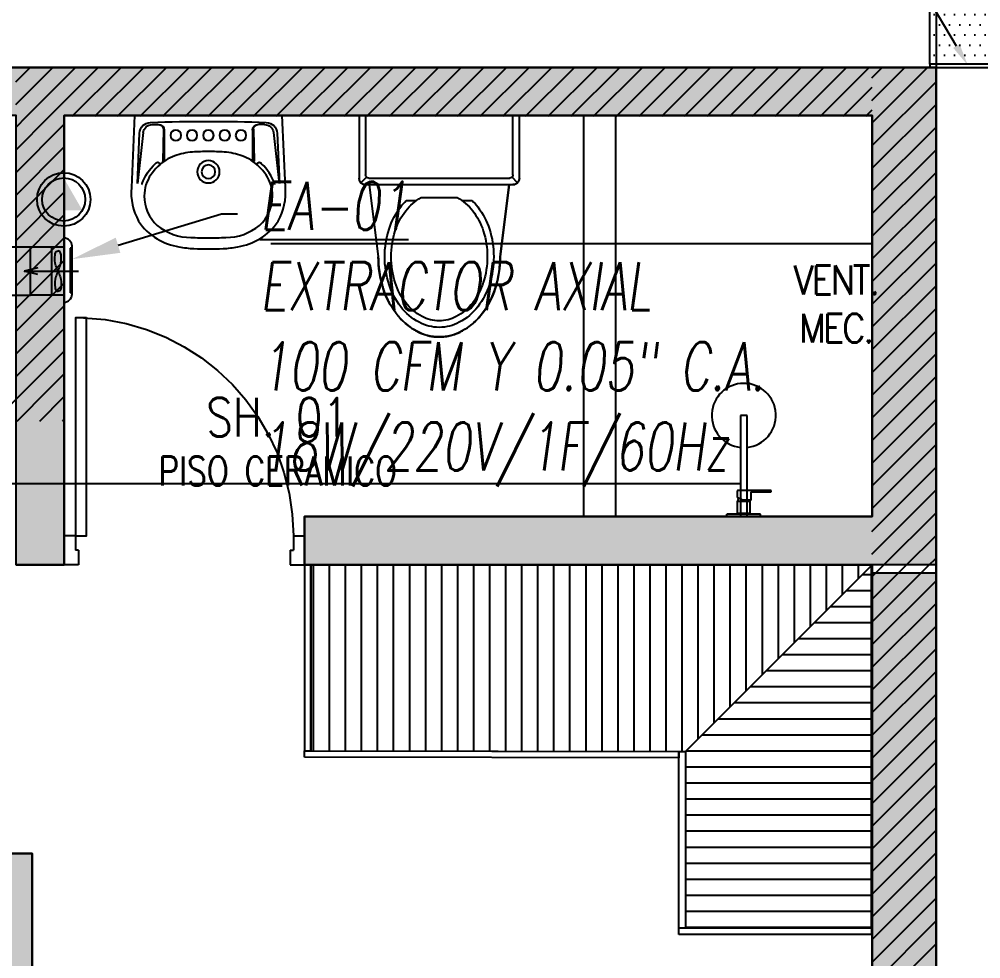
# Model space of a CAD drawing. Header units: millimetres. Extents: x -3 to 53, y -269 to 39.
# Drawn here: x 20.16 to 23.159, y -13.095 to -10.167 of the extents above; entities that cross this region are included whole.
import ezdxf
from ezdxf import colors
from ezdxf.entities.mleader import LeaderData, LeaderLine
from ezdxf.enums import TextEntityAlignment as Align
from ezdxf.math import Vec2, Vec3

# ---------------------------------------------------------------- set-up
doc = ezdxf.new("R2010")
doc.units = ezdxf.units.MM
doc.header["$LTSCALE"] = 15
doc.linetypes.add('CENTER', pattern=[2, 1.25, -0.25, 0.25, -0.25])
doc.linetypes.add('HIDDEN2', pattern=[0.1875, 0.125, -0.0625])
doc.layers.get('0').update_dxf_attribs({"color": 250})
for name, color, linetype in [('A-CORTE', 250, 'CENTER'), ('A-EST HATCH', 250, 'Continuous'), ('A-EST PLACAS', 250, 'Continuous'), ('A-EST VIGAS', 250, 'HIDDEN2'), ('A-HATCH', 250, 'Continuous'), ('A-MOBILIARIO', 250, 'Continuous'), ('A-MURO BAJO', 251, 'Continuous'), ('A-PROYECCIONES', 250, 'HIDDEN2'), ('A-SANITARIOS', 250, 'Continuous'), ('A-TEXTO-ACABADO PISO', 250, 'Continuous'), ('A-TEXTO-AMBIENTE', 252, 'Continuous'), ('A-TEXTO-INDICACIONES', 250, 'Continuous'), ('DLP_MOBILIARIO FIJO', 250, 'Continuous'), ('L-06_EQ-FIN-CONT', 141, 'Continuous'), ('L3 Equipos y Ductos', 160, 'Continuous'), ('L4 Linea mediana', 191, 'Continuous'), ('L6 Linea fina', 141, 'Continuous'), ('MURO CF 60', 250, 'Continuous')]:
    doc.layers.add(name, color=color, linetype=linetype)
doc.layers.add('A-MUROS', color=252, linetype='Continuous', lineweight=30)
doc.styles.add('JNV ING', font='romans.shx', dxfattribs={"width": 0.7, "oblique": 8, "height": 0.15})
doc.styles.add('ROMANS', font='romans.shx', dxfattribs={"width": 0.8})
doc.styles.add('TXT_COTAS', font='romans.shx', dxfattribs={"width": 0.8})
pattern_1 = [(45, (359.99941, -38.84403), (-0.035355339, 0.035355339), [])]
pattern_2 = [(45, (359.96941, -38.84403), (-0.035355339, 0.035355339), [])]

# ---------------------------------------------------------------- blocks, each defined once
blk = doc.blocks.new('FUTURE 150')
at = {"layer": 'L3 Equipos y Ductos'}
for p, q in [((-0.104, -0.026), (-0.104, 0.174)), ((-0.104, 0.152), (0, 0.152)), ((0, 0.152), (0, 0.002)), ((-0.1294, 0.1486), (-0.1294, -0.0006)), ((-0.104, 0.002), (0, 0.002))]:
    blk.add_line(p, q, dxfattribs=at)
for centre, start, end in [((-0.104, 0.1486), 90, 180), ((-0.104, -0.0006), 180, 270)]:
    blk.add_arc(centre, 0.0254, start, end, dxfattribs=at)
at = {"layer": 'L4 Linea mediana'}
for p, q in [((-0.066, 0.152), (-0.066, 0.002)), ((-0.1294, 0.1448), (-0.1239, 0.1448)), ((-0.1239, 0.0052), (-0.1239, 0.1448)), ((-0.1294, 0.0052), (-0.1239, 0.0052))]:
    blk.add_line(p, q, dxfattribs=at)
at = {"layer": 'L6 Linea fina'}
for p, q in [((0.0199, 0.077), (-0.1499, 0.077)), ((-0.0231, 0.0872), (0.0199, 0.077)), ((-0.0231, 0.0668), (0.0199, 0.077))]:
    blk.add_line(p, q, dxfattribs=at)
for points in [[(-0.0857, 0.077), (-0.0921, 0.0934), (-0.0951, 0.1284), (-0.0911, 0.1379), (-0.0857, 0.1402)], [(-0.0857, 0.077), (-0.0794, 0.0934), (-0.0764, 0.1284), (-0.0804, 0.1379), (-0.0857, 0.1402)], [(-0.0857, 0.077), (-0.0921, 0.0606), (-0.0951, 0.0256), (-0.0911, 0.0161), (-0.0857, 0.0138)], [(-0.0857, 0.077), (-0.0794, 0.0606), (-0.0764, 0.0256), (-0.0804, 0.0161), (-0.0857, 0.0138)]]:
    blk.add_spline(points, degree=3, dxfattribs=at)
blk = doc.blocks.new('Trampa de humo')
at = {"layer": 'L3 Equipos y Ductos'}
blk.add_lwpolyline([(0.155, 0.15), (0.013, 0.15), (0.013, 0), (0.155, 0)], dxfattribs=at)
for radius in [0.075, 0.06]:
    blk.add_circle((0.155, 0.075), radius, dxfattribs=at)
blk = doc.blocks.new('FUTURE150 con trampa')
blk.add_blockref('Trampa de humo', (0.0927, 0.0279))
at = {"layer": 'L-06_EQ-FIN-CONT'}
blk.add_blockref('FUTURE 150', (0.1057, 0.0259), dxfattribs=at)
blk = doc.blocks.new('PTO ELECT')
at = {"layer": 'L4 Linea mediana', "ltscale": 1.5}
blk.add_circle((-0.6859, 0.0891), 0.0833, dxfattribs=at)
at = {"layer": 'L6 Linea fina', "ltscale": 1.5}
blk.add_circle((-0.6859, 0.0891), 0.0671, dxfattribs=at)
blk.add_solid([(-0.6278, 0.0555), (-0.744, 0.0555), (-0.6278, 0.0555), (-0.6859, 0.1562)], dxfattribs=at)
blk = doc.blocks.new('EST-P2')
at = {"layer": 'A-EST HATCH'}
h = blk.add_hatch(color=256, dxfattribs=at)
h.dxf.hatch_style = 1
h.paths.add_polyline_path([(-10.5, -10.99), (-10.5, -4.925), (-12, -4.925), (-12, -5.675), (-12.15, -5.675), (-12.15, -4.725), (-10.35, -4.725), (-10.35, -5.6), (-8.85, -5.6), (-8.85, -5.1), (-8.7, -5.1), (-8.7, -5.8), (-10.35, -5.8), (-10.35, -10.99)])
h.paths.add_polyline_path([(-31.6, -0.925), (-30, -0.925), (-30, 2.175), (-31.2, 2.175), (-31.2, 2.325), (-29.85, 2.325), (-29.85, -1.075), (-31.6, -1.075)])
h.paths.add_polyline_path([(-32.4, 2.325), (-32.55, 2.325), (-32.55, -1.075), (-32.4, -1.075)])
h.paths.add_polyline_path([(-37.9, 2.8), (-38.2, 2.8), (-38.2, 2.65), (-38.05, 2.65), (-38.05, -0.425), (-37.9, -0.425)])
h.paths.add_polyline_path([(-34.95, 2.175), (-34.95, -0.925), (-33.35, -0.925), (-33.35, -1.075), (-35.1, -1.075), (-35.1, 2.325), (-33.75, 2.325), (-33.75, 2.175)])
h.paths.add_polyline_path([(-44.2, 2.65), (-44.8, 2.65), (-44.8, 2.8), (-44.05, 2.8), (-44.05, -0.6), (-45.2, -0.6), (-45.2, -0.45), (-44.2, -0.45)])
h.paths.add_polyline_path([(-46, 2.8), (-46, -0.6), (-46.15, -0.6), (-46.15, 2.8)])
h.paths.add_polyline_path([(-46.95, -0.45), (-48.55, -0.45), (-48.55, 2.65), (-47.35, 2.65), (-47.35, 2.8), (-48.7, 2.8), (-48.7, -0.6), (-46.95, -0.6)])
h.paths.add_polyline_path([(-44.2, -10.9), (-44.8, -10.9), (-44.8, -11.05), (-44.05, -11.05), (-44.05, -7.65), (-45.2, -7.65), (-45.2, -7.8), (-44.2, -7.8)])
h.paths.add_polyline_path([(-46, -11.05), (-46, -7.65), (-46.15, -7.65), (-46.15, -11.05)])
h.paths.add_polyline_path([(-46.95, -7.8), (-48.55, -7.8), (-48.55, -10.9), (-47.35, -10.9), (-47.35, -11.05), (-48.7, -11.05), (-48.7, -7.65), (-46.95, -7.65)])
h.paths.add_polyline_path([(-41.35, -7.55), (-41.2, -7.55), (-41.2, -10.9), (-41.05, -10.9), (-41.05, -11.05), (-41.35, -11.05)])
h.paths.add_polyline_path([(-31.6, -7.325), (-30, -7.325), (-30, -10.425), (-31.2, -10.425), (-31.2, -10.575), (-29.85, -10.575), (-29.85, -7.175), (-31.6, -7.175)])
h.paths.add_polyline_path([(-32.4, -10.575), (-32.55, -10.575), (-32.55, -7.175), (-32.4, -7.175)])
h.paths.add_polyline_path([(-37.9, -11.05), (-38.2, -11.05), (-38.2, -10.9), (-38.05, -10.9), (-38.05, -7.825), (-37.9, -7.825)])
h.paths.add_polyline_path([(-34.95, -10.425), (-34.95, -7.325), (-33.35, -7.325), (-33.35, -7.175), (-35.1, -7.175), (-35.1, -10.575), (-33.75, -10.575), (-33.75, -10.425)])
h.paths.add_polyline_path([(-18.45, -0.925), (-20.05, -0.925), (-20.05, 2.175), (-18.85, 2.175), (-18.85, 2.325), (-20.2, 2.325), (-20.2, -1.075), (-18.45, -1.075)])
h.paths.add_polyline_path([(-17.65, 2.325), (-17.5, 2.325), (-17.5, -1.075), (-17.65, -1.075)])
h.paths.add_polyline_path([(-11.85, 2.8), (-11.85, 2.65), (-12, 2.65), (-12, -0.425), (-12.15, -0.425), (-12.15, 2.8)])
h.paths.add_polyline_path([(-15.1, 2.175), (-15.1, -0.925), (-16.7, -0.925), (-16.7, -1.075), (-14.95, -1.075), (-14.95, 2.325), (-16.3, 2.325), (-16.3, 2.175)])
h.paths.add_polyline_path([(-10.35, -2.45), (-8.7, -2.45), (-8.7, -3.15), (-8.85, -3.15), (-8.85, -2.65), (-10.35, -2.65), (-10.35, -3.525), (-12.15, -3.525), (-12.15, -2.575), (-12, -2.575), (-12, -3.325), (-10.5, -3.325), (-10.5, 2.74), (-10.35, 2.74)])
h.paths.add_polyline_path([(-5.85, 2.65), (-5.25, 2.65), (-5.25, 2.8), (-6, 2.8), (-6, -0.6), (-4.85, -0.6), (-4.85, -0.45), (-5.85, -0.45)])
h.paths.add_polyline_path([(-4.05, 2.8), (-4.05, -0.6), (-3.9, -0.6), (-3.9, 2.8)])
h.paths.add_polyline_path([(-3.1, -0.45), (-1.5, -0.45), (-1.5, 2.65), (-2.7, 2.65), (-2.7, 2.8), (-1.35, 2.8), (-1.35, -0.6), (-3.1, -0.6)])
h.paths.add_polyline_path([(-4.05, -11.05), (-4.05, -7.65), (-3.9, -7.65), (-3.9, -11.05)])
h.paths.add_polyline_path([(-3.1, -7.8), (-1.5, -7.8), (-1.5, -10.9), (-2.7, -10.9), (-2.7, -11.05), (-1.35, -11.05), (-1.35, -7.65), (-3.1, -7.65)])
h.paths.add_polyline_path([(-8.7, -7.55), (-8.85, -7.55), (-8.85, -10.9), (-9, -10.9), (-9, -11.05), (-8.7, -11.05)])
h.paths.add_polyline_path([(-18.45, -7.325), (-20.05, -7.325), (-20.05, -10.425), (-18.85, -10.425), (-18.85, -10.575), (-20.2, -10.575), (-20.2, -7.175), (-18.45, -7.175)])
h.paths.add_polyline_path([(-17.65, -10.575), (-17.5, -10.575), (-17.5, -7.175), (-17.65, -7.175)])
h.paths.add_polyline_path([(-12.15, -11.05), (-11.85, -11.05), (-11.85, -10.9), (-12, -10.9), (-12, -7.825), (-12.15, -7.825)])
h.paths.add_polyline_path([(-15.1, -10.425), (-15.1, -7.325), (-16.7, -7.325), (-16.7, -7.175), (-14.95, -7.175), (-14.95, -10.575), (-16.3, -10.575), (-16.3, -10.425)])
h.paths.add_polyline_path([(-39.7, -4.725), (-37.9, -4.725), (-37.9, -5.675), (-38.05, -5.675), (-38.05, -4.925), (-39.55, -4.925), (-39.55, -10.99), (-39.7, -10.99), (-39.7, -5.8), (-41.35, -5.8), (-41.35, -5.1), (-41.2, -5.1), (-41.2, -5.6), (-39.7, -5.6)])
h.paths.add_polyline_path([(-6, -11.05), (-6, -7.65), (-4.85, -7.65), (-4.85, -7.8), (-5.85, -7.8), (-5.85, -10.9), (-5.25, -10.9), (-5.25, -11.05)])
h.paths.add_polyline_path([(-3.0968, -2.7), (-2.95, -2.7), (-2.95, -1.5), (-5.1, -1.5), (-5.1, -1.65), (-4.65, -1.65), (-4.65, -3.25), (-4.45, -3.25), (-4.45, -1.65), (-3.1, -1.65), (-3.1, -2.7)], flags=17)
h.paths.add_polyline_path([(-3.0968, -5.55), (-2.95, -5.55), (-2.95, -6.75), (-5.1, -6.75), (-5.1, -6.6), (-4.65, -6.6), (-4.65, -5), (-4.45, -5), (-4.45, -6.6), (-3.1, -6.6), (-3.1, -5.55)], flags=17)
h.paths.add_polyline_path([(-8.8501, -4.05), (-6, -4.05), (-6, -1.5), (-5.85, -1.5), (-5.85, -4.05), (-3.1, -4.05), (-3.1, -3.45), (-2.95, -3.45), (-2.95, -4.05), (-0.2, -4.05), (-0.2, 0), (0, 0), (0, -8.25), (-0.2, -8.25), (-0.2, -4.2), (-2.95, -4.2), (-2.95, -4.8), (-3.1, -4.8), (-3.1, -4.2), (-5.85, -4.2), (-5.85, -6.75), (-6, -6.75), (-6, -4.2), (-8.8501, -4.2)])
h.paths.add_polyline_path([(-8.7, 2.8), (-8.7, -0.7), (-8.85, -0.7), (-8.85, 2.65), (-9, 2.65), (-9, 2.8)])
h.paths.add_polyline_path([(-39.7, 2.74), (-39.7, -2.45), (-41.35, -2.45), (-41.35, -3.15), (-41.2, -3.15), (-41.2, -2.65), (-39.7, -2.65), (-39.7, -3.525), (-37.9, -3.525), (-37.9, -2.575), (-38.05, -2.575), (-38.05, -3.325), (-39.55, -3.325), (-39.55, 2.74)])
h.paths.add_polyline_path([(-47.1, -4.05), (-49.85, -4.05), (-49.85, 0), (-50.05, 0), (-50.05, -8.25), (-49.85, -8.25), (-49.85, -4.2), (-47.1, -4.2), (-47.1, -4.8), (-46.95, -4.8), (-46.95, -4.2), (-44.2, -4.2), (-44.2, -6.75), (-44.05, -6.75), (-44.05, -4.2), (-41.1999, -4.2), (-41.1999, -4.05), (-44.05, -4.05), (-44.05, -1.5), (-44.2, -1.5), (-44.2, -4.05), (-46.95, -4.05), (-46.95, -3.45), (-47.1, -3.45)])
h.paths.add_polyline_path([(-41.35, 2.8), (-41.05, 2.8), (-41.05, 2.65), (-41.2, 2.65), (-41.2, -0.7), (-41.35, -0.7)])
h.paths.add_polyline_path([(-46.9532, -2.7), (-47.1, -2.7), (-47.1, -1.5), (-44.95, -1.5), (-44.95, -1.65), (-45.4, -1.65), (-45.4, -3.25), (-45.6, -3.25), (-45.6, -1.65), (-46.95, -1.65), (-46.95, -2.7)], flags=17)
h.paths.add_polyline_path([(-46.9532, -5.55), (-47.1, -5.55), (-47.1, -6.75), (-44.95, -6.75), (-44.95, -6.6), (-45.4, -6.6), (-45.4, -5), (-45.6, -5), (-45.6, -6.6), (-46.95, -6.6), (-46.95, -5.55)], flags=17)
h.paths.add_polyline_path([(-26.7, -3.525), (-26.85, -3.525), (-26.85, 0.175), (-26.7, 0.175)])
h.paths.add_polyline_path([(-22.45, -3.525), (-13.05, -3.525), (-13.05, -3.375), (-16.6, -3.375), (-16.6, -1.975), (-16.8, -1.975), (-16.8, -3.375), (-19.7, -3.375), (-19.7, -1.975), (-19.85, -1.975), (-19.85, -3.375), (-22.25, -3.375), (-22.25, -2.125), (-20.6, -2.125), (-20.6, -1.975), (-22.875, -1.975), (-22.875, -2.125), (-22.45, -2.125)])
h.paths.add_polyline_path([(-22.9, -3.525), (-24.9, -3.525), (-24.9, -3.375), (-23.05, -3.375), (-23.05, 0.025), (-24.9, 0.025), (-24.9, 0.175), (-23.05, 0.175), (-23.05, 2.325), (-22.2, 2.325), (-22.2, 2.175), (-22.9, 2.175)])
h.paths.add_polyline_path([(-27.6, -2.125), (-27.6, -3.525), (-37, -3.525), (-37, -3.375), (-33.45, -3.375), (-33.45, -1.975), (-33.25, -1.975), (-33.25, -3.375), (-30.35, -3.375), (-30.35, -1.975), (-30.2, -1.975), (-30.2, -3.375), (-27.8, -3.375), (-27.8, -2.125), (-29.45, -2.125), (-29.45, -1.975), (-27.255, -1.975), (-27.255, -2.125)])
h.paths.add_polyline_path([(-27.23, 2.175), (-27.85, 2.175), (-27.85, 2.325), (-27.03, 2.325), (-27.03, -3.525), (-27.23, -3.525)])
h.paths.add_polyline_path([(-27.03, -6.3), (-27.03, -10.575), (-27.85, -10.575), (-27.85, -10.425), (-27.23, -10.425), (-27.23, -6.3)])
h.paths.add_polyline_path([(-29, -6.275), (-29, -6.125), (-27.23, -6.125), (-27.23, -4.875), (-29.75, -4.875), (-29.75, -6.275), (-29.9, -6.275), (-29.9, -4.875), (-33.25, -4.875), (-33.25, -6.275), (-33.45, -6.275), (-33.45, -4.875), (-37, -4.875), (-37, -4.725), (-27.03, -4.725), (-27.03, -6.275)])
h.paths.add_polyline_path([(-23.05, -6.3), (-23.05, -10.025), (-26.7, -10.025), (-26.7, -7.375), (-24.35, -7.375), (-24.35, -6.825), (-24.05, -6.825), (-24.05, -6.675), (-24.5, -6.675), (-24.5, -7.225), (-26.7, -7.225), (-26.7, -4.875), (-24.05, -4.875), (-24.05, -4.725), (-26.85, -4.725), (-26.85, -10.175), (-23.05, -10.175), (-23.05, -10.575), (-22.2, -10.575), (-22.2, -10.425), (-22.9, -10.425), (-22.9, -6.3)])
h.paths.add_polyline_path([(-21.05, -6.275), (-21.05, -6.125), (-22.85, -6.125), (-22.85, -4.875), (-20.3, -4.875), (-20.3, -6.275), (-20.15, -6.275), (-20.15, -4.875), (-16.8, -4.875), (-16.8, -6.275), (-16.6, -6.275), (-16.6, -4.875), (-13.05, -4.875), (-13.05, -4.725), (-23.05, -4.725), (-23.05, -6.275)])
at = {"layer": 'A-EST PLACAS'}
for points in [[(-29, -6.275), (-29, -6.125), (-27.23, -6.125), (-27.23, -4.875), (-29.75, -4.875), (-29.75, -6.275), (-29.9, -6.275), (-29.9, -4.875), (-33.25, -4.875), (-33.25, -6.275), (-33.45, -6.275), (-33.45, -4.875), (-37, -4.875), (-37, -4.725), (-27.03, -4.725), (-27.03, -6.275)], [(-27.03, -6.3), (-27.03, -10.575), (-27.85, -10.575), (-27.85, -10.425), (-27.23, -10.425), (-27.23, -6.3)], [(-31.6, -7.325), (-30, -7.325), (-30, -10.425), (-31.2, -10.425), (-31.2, -10.575), (-29.85, -10.575), (-29.85, -7.175), (-31.6, -7.175)]]:
    blk.add_lwpolyline(points, close=True, dxfattribs=at)
at = {"layer": 'A-EST VIGAS'}
blk.add_line((-27.03, -3.525), (-27.03, -4.725), dxfattribs=at)
blk = doc.blocks.new('Cortes-Elev.')
at = {"layer": 'A-CORTE', "linetype": 'CENTER', "ltscale": 0.5}
blk.add_lwpolyline([(-1.966, 27.2284), (51.8601, 27.2284)], dxfattribs=at)
blk = doc.blocks.new('ducha marsano')
at = {"linetype": 'HIDDEN2', "ltscale": 0.5, "extrusion": (-4.9425e-10, -7.91123e-10, -1)}
for p, q in [((-0.01, 0), (0.01, 0)), ((0.01, 0), (0.01, -0.3155)), ((-0.01, -0.3155), (-0.01, 0)), ((-0.0155, -0.058), (-0.0157, -0.058)), ((0.0225, -0.0515), (-0.0001, -0.0515)), ((0.0225, -0.0515), (0.0225, -0.0627)), ((-0.0205, -0.08), (-0.0205, -0.0601)), ((0.021, -0.0815), (-0.019, -0.0815)), ((0.025, -0.0815), (0.021, -0.0815)), ((0.0225, -0.0682), (0.0225, -0.077)), ((0.0225, -0.077), (0.025, -0.077)), ((0.025, -0.077), (0.0771, -0.077)), ((0.0771, -0.0815), (0.025, -0.0815)), ((0.0771, -0.077), (0.0816, -0.077)), ((0.0816, -0.0815), (0.0771, -0.0815)), ((0.0816, -0.077), (0.082, -0.077)), ((0.082, -0.0815), (0.0816, -0.0815)), ((0.082, -0.077), (0.084, -0.077)), ((0.084, -0.0815), (0.082, -0.0815)), ((0.0855, -0.0785), (0.0855, -0.08)), ((0.01, -0.3155), (-0.01, -0.3155))]:
    blk.add_line(p, q, dxfattribs=at)
for centre, radius, start, end in [((-0.0004, -0.0462), 0.02, 323.9581, 354.9298), ((0.0004, -0.0462), 0.02, 185.0702, 195.2705), ((0.019, -0.08), 0.0015, 270, 360), ((-0.084, -0.0785), 0.0015, 90, 180), ((-0.084, -0.08), 0.0015, 180, 270), ((0, -0.3155), 0.1, 95.7392, 84.2608)]:
    blk.add_arc(centre, radius, start, end, dxfattribs=at)
at = {"linetype": 'HIDDEN2', "ltscale": 0.5, "extrusion": (-4.94252e-10, -7.91124e-10, -1)}
blk.add_ellipse((0, -0.0515), major_axis=(-0.0225, -0.0095), ratio=0.001448, start_param=0.425436, end_param=1.567366, dxfattribs=at)
at = {"linetype": 'HIDDEN2', "ltscale": 0.5}
for points, degree in [([(-0.0305, 0), (0, 0), (0.0305, 0)], 2), ([(0.0305, 0), (0.0415, 0), (0.0525, 0)], 2), ([(0.0525, 0), (0.0525, -0.0038), (0.0525, -0.0075)], 2), ([(-0.0525, 0), (-0.0525, -0.0038), (-0.0525, -0.0075)], 2), ([(-0.0525, 0), (-0.0415, 0), (-0.0305, 0)], 2), ([(-0.0525, -0.0075), (-0.0525, -0.0075), (-0.0525, -0.0075)], 2), ([(0.0305, -0.008), (0, -0.008), (-0.0305, -0.008)], 2), ([(-0.0215, -0.008), (-0.0215, -0.0093), (-0.0215, -0.0105)], 2), ([(-0.021, -0.011), (-0.007, -0.011), (0.007, -0.011), (0.021, -0.011)], 3), ([(-0.02, -0.011), (-0.02, -0.0294), (-0.02, -0.0477)], 2), ([(0.02, -0.011), (0.02, -0.0294), (0.02, -0.0477)], 2), ([(0.0215, -0.008), (0.0215, -0.0093), (0.0215, -0.0105)], 2), ([(-0.0197, -0.048), (0, -0.048), (0.0197, -0.048)], 2)]:
    blk.add_open_spline(points, degree=degree, dxfattribs=at)
for points, weights in [([(-0.0525, -0.0075), (-0.0525, -0.0075), (-0.0525, -0.0075)], [1, 0.990847086912, 0.982266230892]), ([(-0.052, -0.008), (-0.0525, -0.008), (-0.0525, -0.0075)], [1, 0.707106781193, 1]), ([(-0.0215, -0.0105), (-0.0215, -0.011), (-0.021, -0.011)], [1, 0.70710678154, 1]), ([(0.0211, -0.011), (0.0211, -0.011), (0.021, -0.011)], [1, 0.992411795776, 1]), ([(0.052, -0.008), (0.0521, -0.008), (0.0521, -0.008)], [1, 0.992411795771, 1]), ([(-0.02, -0.0477), (-0.02, -0.048), (-0.0197, -0.048)], [1, 0.707106780138, 1]), ([(0.02, -0.0477), (0.02, -0.048), (0.0197, -0.048)], [1, 0.707106779703, 1])]:
    blk.add_rational_spline(points, weights, degree=2, dxfattribs=at)
for points, knots in [([(-0.0305, -0.008), (-0.0332, -0.008), (-0.0374, -0.008), (-0.0424, -0.008), (-0.0458, -0.008), (-0.0486, -0.008), (-0.0512, -0.008), (-0.052, -0.008), (-0.052, -0.008)], [0, 0, 0, 0, 8.104572, 12.495263, 16.885954, 21.276645, 25.667336, 33.771908, 33.771908, 33.771908, 33.771908]), ([(0.052, -0.008), (0.052, -0.008), (0.0512, -0.008), (0.0486, -0.008), (0.0458, -0.008), (0.0424, -0.008), (0.0374, -0.008), (0.0332, -0.008), (0.0305, -0.008)], [0, 0, 0, 0, 8.104572, 12.495263, 16.885954, 21.276645, 25.667336, 33.771908, 33.771908, 33.771908, 33.771908]), ([(0.0225, -0.0682), (0.0225, -0.0682), (0.0225, -0.0682), (0.0225, -0.0679), (0.0224, -0.0677), (0.0224, -0.0672), (0.0224, -0.0669), (0.0223, -0.0662), (0.0223, -0.0658), (0.0223, -0.0652), (0.0223, -0.0648), (0.0224, -0.0641), (0.0224, -0.0638), (0.0224, -0.0633), (0.0225, -0.0631), (0.0225, -0.0628), (0.0225, -0.0627), (0.0225, -0.0627)], [0.4148436, 0.4148436, 0.4148436, 0.4148436, 0.5185541, 0.5185541, 0.6222645, 0.6222645, 0.7259759, 0.7259759, 0.8296873, 0.8296873, 0.9333987, 0.9333987, 1.03711, 1.03711, 1.1408205, 1.1408205, 1.2445309, 1.2445309, 1.2445309, 1.2445309])]:
    blk.add_open_spline(points, degree=3, knots=knots, dxfattribs=at)
for points, weights, degree, knots in [([(0.0211, -0.011), (0.0211, -0.011), (0.0211, -0.011), (0.0211, -0.011), (0.0214, -0.0109), (0.0215, -0.0107), (0.0215, -0.0105)], [0.918641037743, 0.918640949346, 0.918640860949, 0.918640772552, 0.789223156395, 0.789223156395, 0.918640772552], 3, [0.1238988, 0.1238988, 0.1238988, 0.1238988, 0.1238993, 0.1238993, 0.1238993, 0.78603, 0.78603, 0.78603, 0.78603]), ([(0.0521, -0.008), (0.0521, -0.008), (0.0521, -0.008), (0.0525, -0.0079), (0.0525, -0.0075)], [0.918641037749, 0.918640905153, 0.918640772558, 0.724517853988, 0.918640772558], 2, [0.1238988, 0.1238988, 0.1238988, 0.1238993, 0.1238993, 0.7860311, 0.7860311, 0.7860311])]:
    blk.add_rational_spline(points, weights, degree=degree, knots=knots, dxfattribs=at)
blk = doc.blocks.new('*U142')
for p, q in [((0.01, 0.705), (0.01, 0.75)), ((0.1, 0.715), (0.1, 0.75)), ((0.055, 0.705), (0.01, 0.705)), ((0.1, 0.715), (0.055, 0.715)), ((0.055, 0.705), (0.055, 0.715)), ((0.055, 0.045), (0.01, 0.045)), ((0.01, 0.045), (0.01, 0)), ((0.055, 0.045), (0.055, 0.035)), ((0.1, 0.035), (0.055, 0.035)), ((0.1, 0.035), (0.1, 0))]:
    blk.add_line(p, q)
blk.add_lwpolyline([(0.78, 0.07), (0.78, 0.035), (0.1, 0.035), (0.1, 0.07)], close=True)
at = {"linetype": 'HIDDEN2'}
blk.add_arc((0.0996, 0.0341), 0.6809, 2.2301, 89.9672, dxfattribs=at)
blk = doc.blocks.new('SIFON JET_PLANTA')
at = {"extrusion": (-2.64698e-23, 6.61744e-24, -1)}
for p, q in [((-0.2129, 0.239, 0), (-0.211, 0.2419, 0)), ((-0.211, 0.2419, 0), (-0.2091, 0.2441, 0)), ((-0.2091, 0.2441, 0), (-0.2077, 0.2455, 0)), ((-0.2077, 0.2455, 0), (-0.2055, 0.247, 0)), ((-0.2055, 0.247, 0), (-0.2007, 0.2492, 0)), ((-0.2007, 0.2492, 0), (-0.195, 0.25, 0)), ((-0.195, 0.25, 0), (-0.195, 0.25, 0)), ((-0.195, 0.25, 0), (-0.1605, 0.25, 0)), ((-0.1605, 0.25, 0), (-0.0975, 0.25, 0)), ((-0.0975, 0.25, 0), (-0.0323, 0.25, 0)), ((-0.0323, 0.25, 0), (0, 0.25, 0)), ((0, 0.25, 0), (0, -0.25, 0)), ((-0.4322, 0.191, 0), (-0.215, 0.2181, 0)), ((-0.215, 0.2278, 0), (-0.2149, 0.2323, 0)), ((-0.215, 0.2234, 0), (-0.215, 0.2278, 0)), ((-0.215, 0.2181, 0), (-0.215, 0.2234, 0)), ((-0.2149, 0.2323, 0), (-0.2142, 0.2356, 0)), ((-0.2142, 0.2356, 0), (-0.2129, 0.239, 0)), ((-0.5216, 0.1797, 0), (-0.5148, 0.1813, 0)), ((-0.5148, 0.1813, 0), (-0.5079, 0.1829, 0)), ((-0.5079, 0.1829, 0), (-0.5016, 0.1842, 0)), ((-0.5016, 0.1842, 0), (-0.4865, 0.1867, 0)), ((-0.4865, 0.1867, 0), (-0.4763, 0.188, 0)), ((-0.4763, 0.188, 0), (-0.4726, 0.1884, 0)), ((-0.4726, 0.1884, 0), (-0.4636, 0.1892, 0)), ((-0.4636, 0.1892, 0), (-0.4549, 0.1897, 0)), ((-0.4549, 0.1897, 0), (-0.449, 0.1899, 0)), ((-0.449, 0.1899, 0), (-0.44, 0.19, 0)), ((-0.44, 0.19, 0), (-0.4322, 0.191, 0)), ((-0.5963, 0.1484, 0), (-0.5908, 0.1517, 0)), ((-0.5908, 0.1517, 0), (-0.5862, 0.1543, 0)), ((-0.5862, 0.1543, 0), (-0.5794, 0.158, 0)), ((-0.5794, 0.158, 0), (-0.5693, 0.1629, 0)), ((-0.5693, 0.1629, 0), (-0.5517, 0.1703, 0)), ((-0.5517, 0.1703, 0), (-0.5465, 0.1722, 0)), ((-0.5465, 0.1722, 0), (-0.5385, 0.1749, 0)), ((-0.5385, 0.1749, 0), (-0.5346, 0.176, 0)), ((-0.5346, 0.176, 0), (-0.5265, 0.1784, 0)), ((-0.5265, 0.1784, 0), (-0.5216, 0.1797, 0)), ((-0.6386, 0.1152, 0), (-0.6326, 0.121, 0)), ((-0.6326, 0.121, 0), (-0.6299, 0.1235, 0)), ((-0.6299, 0.1235, 0), (-0.6251, 0.1276, 0)), ((-0.6251, 0.1276, 0), (-0.6206, 0.1314, 0)), ((-0.6206, 0.1314, 0), (-0.6168, 0.1344, 0)), ((-0.6168, 0.1344, 0), (-0.6106, 0.1389, 0)), ((-0.6106, 0.1389, 0), (-0.6061, 0.142, 0)), ((-0.6061, 0.142, 0), (-0.6, 0.1461, 0)), ((-0.6, 0.1461, 0), (-0.5963, 0.1484, 0)), ((-0.6611, 0.088, 0), (-0.657, 0.0936, 0)), ((-0.657, 0.0936, 0), (-0.6534, 0.0984, 0)), ((-0.657, 0.0936, 0), (-0.657, 0.0936, 0)), ((-0.6534, 0.0984, 0), (-0.6503, 0.1023, 0)), ((-0.6534, 0.0984, 0), (-0.6534, 0.0984, 0)), ((-0.6503, 0.1023, 0), (-0.6453, 0.108, 0)), ((-0.6453, 0.108, 0), (-0.6386, 0.1152, 0)), ((-0.6779, 0.0582, 0), (-0.6745, 0.0655, 0)), ((-0.6745, 0.0655, 0), (-0.6722, 0.0699, 0)), ((-0.6745, 0.0655, 0), (-0.6745, 0.0655, 0)), ((-0.6722, 0.0699, 0), (-0.6705, 0.0728, 0)), ((-0.6705, 0.0728, 0), (-0.669, 0.0755, 0)), ((-0.669, 0.0755, 0), (-0.6672, 0.0785, 0)), ((-0.6672, 0.0785, 0), (-0.665, 0.082, 0)), ((-0.665, 0.082, 0), (-0.6634, 0.0845, 0)), ((-0.6634, 0.0845, 0), (-0.6611, 0.088, 0)), ((-0.6872, 0.0284, 0), (-0.6867, 0.031, 0)), ((-0.6867, 0.031, 0), (-0.6855, 0.0361, 0)), ((-0.6855, 0.0361, 0), (-0.6838, 0.0421, 0)), ((-0.6855, 0.0361, 0), (-0.6855, 0.0361, 0)), ((-0.6838, 0.0421, 0), (-0.6819, 0.048, 0)), ((-0.6838, 0.0421, 0), (-0.6838, 0.0421, 0)), ((-0.6819, 0.048, 0), (-0.6804, 0.0521, 0)), ((-0.6804, 0.0521, 0), (-0.6793, 0.0547, 0)), ((-0.6793, 0.0547, 0), (-0.6779, 0.0582, 0)), ((-0.69, 0, 0), (-0.6899, 0.0044, 0)), ((-0.6899, 0.0044, 0), (-0.6897, 0.0096, 0)), ((-0.6897, 0.0096, 0), (-0.6893, 0.014, 0)), ((-0.6893, 0.014, 0), (-0.6887, 0.0194, 0)), ((-0.6887, 0.0194, 0), (-0.6881, 0.0236, 0)), ((-0.6881, 0.0236, 0), (-0.6872, 0.0284, 0)), ((-0.6881, 0.0236, 0), (-0.6881, 0.0236, 0)), ((-0.6899, -0.0065, 0), (-0.69, 0, 0)), ((-0.6896, -0.0111, 0), (-0.6899, -0.0065, 0)), ((-0.6891, -0.0164, 0), (-0.6896, -0.0111, 0)), ((-0.6881, -0.0232, 0), (-0.6891, -0.0164, 0)), ((-0.6876, -0.0264, 0), (-0.6881, -0.0232, 0)), ((-0.687, -0.0296, 0), (-0.6876, -0.0264, 0)), ((-0.6864, -0.0321, 0), (-0.687, -0.0296, 0)), ((-0.6855, -0.0361, 0), (-0.6864, -0.0321, 0)), ((-0.6838, -0.0419, 0), (-0.6855, -0.0361, 0)), ((-0.6827, -0.0457, 0), (-0.6838, -0.0419, 0)), ((-0.6814, -0.0492, 0), (-0.6827, -0.0457, 0)), ((-0.6803, -0.0522, 0), (-0.6814, -0.0492, 0)), ((-0.6792, -0.0551, 0), (-0.6803, -0.0522, 0)), ((-0.6779, -0.0581, 0), (-0.6792, -0.0551, 0)), ((-0.677, -0.0602, 0), (-0.6779, -0.0581, 0)), ((-0.6751, -0.0642, 0), (-0.677, -0.0602, 0)), ((-0.6722, -0.0699, 0), (-0.6751, -0.0642, 0)), ((-0.6706, -0.0727, 0), (-0.6722, -0.0699, 0)), ((-0.6679, -0.0774, 0), (-0.6706, -0.0727, 0)), ((-0.6646, -0.0826, 0), (-0.6679, -0.0774, 0)), ((-0.6623, -0.0862, 0), (-0.6646, -0.0826, 0)), ((-0.6599, -0.0897, 0), (-0.6623, -0.0862, 0)), ((-0.6554, -0.0958, 0), (-0.6599, -0.0897, 0)), ((-0.6494, -0.1032, 0), (-0.6554, -0.0958, 0)), ((-0.6458, -0.1074, 0), (-0.6494, -0.1032, 0)), ((-0.64, -0.1137, 0), (-0.6458, -0.1074, 0)), ((-0.6379, -0.1158, 0), (-0.64, -0.1137, 0)), ((-0.6347, -0.119, 0), (-0.6379, -0.1158, 0)), ((-0.6335, -0.1201, 0), (-0.6347, -0.119, 0)), ((-0.6347, -0.119, 0), (-0.6347, -0.119, 0)), ((-0.6318, -0.1217, 0), (-0.6335, -0.1201, 0)), ((-0.6305, -0.123, 0), (-0.6318, -0.1217, 0)), ((-0.6318, -0.1217, 0), (-0.6318, -0.1217, 0)), ((-0.6288, -0.1244, 0), (-0.6305, -0.123, 0)), ((-0.6276, -0.1255, 0), (-0.6288, -0.1244, 0)), ((-0.6262, -0.1268, 0), (-0.6276, -0.1255, 0)), ((-0.6245, -0.1281, 0), (-0.6262, -0.1268, 0)), ((-0.6235, -0.1291, 0), (-0.6245, -0.1281, 0)), ((-0.6245, -0.1281, 0), (-0.6245, -0.1281, 0)), ((-0.6223, -0.13, 0), (-0.6235, -0.1291, 0)), ((-0.6215, -0.1307, 0), (-0.6223, -0.13, 0)), ((-0.6204, -0.1315, 0), (-0.6215, -0.1307, 0)), ((-0.6193, -0.1324, 0), (-0.6204, -0.1315, 0)), ((-0.6179, -0.1335, 0), (-0.6193, -0.1324, 0)), ((-0.6168, -0.1344, 0), (-0.6179, -0.1335, 0)), ((-0.6153, -0.1355, 0), (-0.6168, -0.1344, 0)), ((-0.6142, -0.1363, 0), (-0.6153, -0.1355, 0)), ((-0.612, -0.1379, 0), (-0.6142, -0.1363, 0)), ((-0.6086, -0.1403, 0), (-0.612, -0.1379, 0)), ((-0.607, -0.1415, 0), (-0.6086, -0.1403, 0)), ((-0.6058, -0.1422, 0), (-0.607, -0.1415, 0)), ((-0.6039, -0.1435, 0), (-0.6058, -0.1422, 0)), ((-0.602, -0.1448, 0), (-0.6039, -0.1435, 0)), ((-0.6004, -0.1458, 0), (-0.602, -0.1448, 0)), ((-0.5987, -0.1469, 0), (-0.6004, -0.1458, 0)), ((-0.5964, -0.1483, 0), (-0.5987, -0.1469, 0)), ((-0.595, -0.1492, 0), (-0.5964, -0.1483, 0)), ((-0.5936, -0.15, 0), (-0.595, -0.1492, 0)), ((-0.5918, -0.1511, 0), (-0.5936, -0.15, 0)), ((-0.5896, -0.1524, 0), (-0.5918, -0.1511, 0)), ((-0.5871, -0.1538, 0), (-0.5896, -0.1524, 0)), ((-0.5833, -0.1559, 0), (-0.5871, -0.1538, 0)), ((-0.5781, -0.1587, 0), (-0.5833, -0.1559, 0)), ((-0.5759, -0.1598, 0), (-0.5781, -0.1587, 0)), ((-0.5738, -0.1608, 0), (-0.5759, -0.1598, 0)), ((-0.5702, -0.1625, 0), (-0.5738, -0.1608, 0)), ((-0.5675, -0.1637, 0), (-0.5702, -0.1625, 0)), ((-0.5659, -0.1645, 0), (-0.5675, -0.1637, 0)), ((-0.5644, -0.1652, 0), (-0.5659, -0.1645, 0)), ((-0.5614, -0.1664, 0), (-0.5644, -0.1652, 0)), ((-0.5598, -0.1671, 0), (-0.5614, -0.1664, 0)), ((-0.5568, -0.1683, 0), (-0.5598, -0.1671, 0)), ((-0.5543, -0.1693, 0), (-0.5568, -0.1683, 0)), ((-0.551, -0.1706, 0), (-0.5543, -0.1693, 0)), ((-0.5491, -0.1713, 0), (-0.551, -0.1706, 0)), ((-0.5465, -0.1722, 0), (-0.5491, -0.1713, 0)), ((-0.5449, -0.1728, 0), (-0.5465, -0.1722, 0)), ((-0.5428, -0.1735, 0), (-0.5449, -0.1728, 0)), ((-0.5412, -0.174, 0), (-0.5428, -0.1735, 0)), ((-0.5385, -0.1749, 0), (-0.5412, -0.174, 0)), ((-0.5352, -0.1759, 0), (-0.5385, -0.1749, 0)), ((-0.5385, -0.1749, 0), (-0.5385, -0.1749, 0)), ((-0.5321, -0.1768, 0), (-0.5352, -0.1759, 0)), ((-0.5296, -0.1775, 0), (-0.5321, -0.1768, 0)), ((-0.5267, -0.1783, 0), (-0.5296, -0.1775, 0)), ((-0.5238, -0.1791, 0), (-0.5267, -0.1783, 0)), ((-0.5267, -0.1783, 0), (-0.5267, -0.1783, 0)), ((-0.5217, -0.1796, 0), (-0.5238, -0.1791, 0)), ((-0.5177, -0.1807, 0), (-0.5217, -0.1796, 0)), ((-0.5151, -0.1813, 0), (-0.5177, -0.1807, 0)), ((-0.5118, -0.1821, 0), (-0.5151, -0.1813, 0)), ((-0.5094, -0.1826, 0), (-0.5118, -0.1821, 0)), ((-0.5066, -0.1832, 0), (-0.5094, -0.1826, 0)), ((-0.5022, -0.184, 0), (-0.5066, -0.1832, 0)), ((-0.4974, -0.1849, 0), (-0.5022, -0.184, 0)), ((-0.495, -0.1854, 0), (-0.4974, -0.1849, 0)), ((-0.4974, -0.1849, 0), (-0.4974, -0.1849, 0)), ((-0.4936, -0.1856, 0), (-0.495, -0.1854, 0)), ((-0.4916, -0.1859, 0), (-0.4936, -0.1856, 0)), ((-0.4884, -0.1864, 0), (-0.4916, -0.1859, 0)), ((-0.4862, -0.1867, 0), (-0.4884, -0.1864, 0)), ((-0.4824, -0.1872, 0), (-0.4862, -0.1867, 0)), ((-0.4812, -0.1874, 0), (-0.4824, -0.1872, 0)), ((-0.4785, -0.1877, 0), (-0.4812, -0.1874, 0)), ((-0.4761, -0.188, 0), (-0.4785, -0.1877, 0)), ((-0.4735, -0.1883, 0), (-0.4761, -0.188, 0)), ((-0.4695, -0.1887, 0), (-0.4735, -0.1883, 0)), ((-0.4651, -0.189, 0), (-0.4695, -0.1887, 0)), ((-0.4639, -0.1891, 0), (-0.4651, -0.189, 0)), ((-0.4651, -0.189, 0), (-0.4651, -0.189, 0)), ((-0.4619, -0.1893, 0), (-0.4639, -0.1891, 0)), ((-0.4592, -0.1894, 0), (-0.4619, -0.1893, 0)), ((-0.4568, -0.1896, 0), (-0.4592, -0.1894, 0)), ((-0.455, -0.1897, 0), (-0.4568, -0.1896, 0)), ((-0.4518, -0.1898, 0), (-0.455, -0.1897, 0)), ((-0.449, -0.1899, 0), (-0.4518, -0.1898, 0)), ((-0.4467, -0.1899, 0), (-0.449, -0.1899, 0)), ((-0.4428, -0.19, 0), (-0.4467, -0.1899, 0)), ((-0.44, -0.19, 0), (-0.4428, -0.19, 0)), ((-0.215, -0.2181, 0), (-0.44, -0.19, 0)), ((-0.215, -0.227, 0), (-0.215, -0.2181, 0)), ((-0.215, -0.23, 0), (-0.215, -0.227, 0)), ((-0.2147, -0.2335, 0), (-0.215, -0.23, 0)), ((-0.2138, -0.2369, 0), (-0.2147, -0.2335, 0)), ((-0.2126, -0.2395, 0), (-0.2138, -0.2369, 0)), ((-0.2138, -0.2369, 0), (-0.2138, -0.2369, 0)), ((-0.2108, -0.2423, 0), (-0.2126, -0.2395, 0)), ((-0.2126, -0.2395, 0), (-0.2126, -0.2395, 0)), ((-0.2091, -0.2441, 0), (-0.2108, -0.2423, 0)), ((-0.2108, -0.2423, 0), (-0.2108, -0.2423, 0)), ((-0.2108, -0.2423, 0), (-0.2108, -0.2423, 0)), ((-0.209, -0.244, 0), (-0.2091, -0.2441, 0)), ((-0.2067, -0.2462, 0), (-0.209, -0.244, 0)), ((-0.209, -0.244, 0), (-0.209, -0.244, 0)), ((-0.2029, -0.2484, 0), (-0.2067, -0.2462, 0)), ((-0.2067, -0.2462, 0), (-0.2067, -0.2462, 0)), ((-0.1995, -0.2495, 0), (-0.2029, -0.2484, 0)), ((-0.2029, -0.2484, 0), (-0.2029, -0.2484, 0)), ((-0.195, -0.25, 0), (-0.1995, -0.2495, 0)), ((0, -0.25, 0), (-0.195, -0.25, 0))]:
    blk.add_line(p, q, dxfattribs=at)
for p, q in [((-0.2091, 0.2441, 0), (-0.1921, 0.2271, 0)), ((-0.195, 0.25, 0), (0, 0.25, 0)), ((0, 0.25, 0), (0, -0.25, 0)), ((-0.215, 0.2181, 0), (-0.44, 0.19, 0)), ((-0.215, -0.23, 0), (-0.215, 0.23, 0)), ((-0.195, -0.22, 0), (-0.195, 0.22, 0)), ((-0.185, 0.23, 0), (0, 0.23, 0)), ((-0.265, 0.0718, 0), (-0.265, 0.1028, 0)), ((-0.255, -0.0562, 0), (-0.255, 0.0562, 0)), ((-0.265, -0.1028, 0), (-0.265, -0.0718, 0)), ((-0.215, -0.2181, 0), (-0.44, -0.19, 0)), ((-0.2091, -0.2441, 0), (-0.1921, -0.2271, 0)), ((0, -0.23, 0), (-0.185, -0.23, 0)), ((0, -0.25, 0), (-0.195, -0.25, 0))]:
    blk.add_line(p, q)
at = {"elevation": 0}
for points in [[(-0.265, 0.1028, 0.0362), (-0.2844, 0.1202, 0.08725), (-0.3535, 0.1565, 0.077598), (-0.44, 0.17, 0.077598), (-0.5265, 0.1565, 0.08725), (-0.5956, 0.1202, 0.105601), (-0.6443, 0.0627, 0.12364), (-0.66, 0, 0.12364), (-0.6443, -0.0627, 0.105601), (-0.5956, -0.1202, 0.08725), (-0.5265, -0.1565, 0.077598), (-0.44, -0.17, 0.077598)], [(-0.255, 0.0562, 0.100268), (-0.2967, 0.1044, 0.08725), (-0.3596, 0.1374, 0.077598), (-0.44, 0.15, 0.077598), (-0.5204, 0.1374, 0.08725), (-0.5833, 0.1044, 0.105601), (-0.6266, 0.0532, 0.12364), (-0.64, 0, 0.12364), (-0.6266, -0.0532, 0.105601), (-0.5833, -0.1044, 0.08725), (-0.5204, -0.1374, 0.077598), (-0.44, -0.15, 0.077598)], [(-0.44, -0.15, 0.077598), (-0.3596, -0.1374, 0.08725), (-0.2967, -0.1044, 0.100268), (-0.255, -0.0562, 0.12364)], [(-0.44, -0.17, 0.077598), (-0.3535, -0.1565, 0.08725), (-0.2844, -0.1202, 0.0362), (-0.265, -0.1028, 0.12364)]]:
    blk.add_lwpolyline(points, format="xyb", dxfattribs=at)
for centre, radius, start, end in [((-0.195, 0.23, 0), 0.02, 90, 180), ((-0.185, 0.22, 0), 0.01, 90, 180), ((-0.44, -0.1379, 0), 0.3279, 90, 107.4741), ((-0.4613, -0.0702, 0), 0.257, 107.4741, 127.2348), ((-0.4939, -0.0273, 0), 0.203, 127.2348, 151.4088), ((-0.544, 0, 0), 0.146, 151.4088, 180), ((-0.544, 0, 0), 0.146, 180, 208.5912), ((-0.4939, 0.0273, 0), 0.203, 208.5912, 232.7652), ((-0.4613, 0.0702, 0), 0.257, 232.7652, 252.5259), ((-0.44, 0.1379, 0), 0.3279, 252.5259, 270), ((-0.195, -0.23, 0), 0.02, 180, 270), ((-0.185, -0.22, 0), 0.01, 180, 270)]:
    blk.add_arc(centre, radius, start, end)
blk = doc.blocks.new('BOWL-ITALGRIF_VARADERO_01')
for p, q in [((-0.2032, -0.1971), (-0.2208, -0.038)), ((0.2032, -0.1971), (0.2208, -0.038)), ((-0.1404, -0.2077), (-0.1424, -0.1083)), ((-0.1375, -0.205), (-0.1375, -0.1117)), ((0.1375, -0.205), (0.1375, -0.1117)), ((0.1404, -0.2077), (0.1424, -0.1083)), ((-0.1753, -0.222), (-0.1544, -0.222)), ((0.1753, -0.222), (0.1544, -0.222))]:
    blk.add_line(p, q)
for points in [[(-0.0917, 0.1589, -0.02989), (-0.0456, 0.1646, -0.007822), (0.0456, 0.1646, -0.02989), (0.0918, 0.1589, -0.091737), (0.1601, 0.1343, -0.112496), (0.2175, 0.0792, -0.147885), (0.2402, -0.0257), (0.23, -0.25), (-0.23, -0.25), (-0.2402, -0.0257, -0.147885), (-0.2175, 0.0792, -0.112496), (-0.1601, 0.1343, -0.091737)], [(-0.0496, -0.1363, -0.062677), (-0.1048, -0.1249, -0.110639), (-0.1576, -0.091, -0.120976), (-0.195, -0.0344, -0.061198), (-0.2, 0, -0.21707), (-0.1593, 0.092, -0.174983), (-0.0545, 0.1298, -0.010618), (0, 0.131, -0.010618), (0.0545, 0.1298, -0.174983), (0.1593, 0.092, -0.21707), (0.2, 0, -0.061198), (0.195, -0.0344, -0.120976), (0.1576, -0.091, -0.110639), (0.1048, -0.1249, -0.062677), (0.0496, -0.1363, -0.017583), (0, -0.138, -0.017583)]]:
    blk.add_lwpolyline(points, format="xyb", close=True)
for points in [[(-0.2216, -0.0381), (-0.2145, -0.1954, 0.390823), (-0.1807, -0.2288, 0.017524), (0.1807, -0.2288, 0.390823), (0.2145, -0.1954), (0.2216, -0.0381)], [(-0.2072, -0.035, 0.005), (-0.2064, -0.038, 0.121292), (-0.166, -0.0996, 0.007977), (-0.1624, -0.1031)], [(0.2072, -0.035, -0.005), (0.2064, -0.038, -0.121292), (0.166, -0.0996, -0.007977), (0.1624, -0.1031)]]:
    blk.add_lwpolyline(points, format="xyb")
for centre, radius in [((0, -0.075), 0.035), ((0, -0.075), 0.0215), ((-0.1015, -0.1885), 0.0165), ((-0.051, -0.1885), 0.0165), ((0, -0.1885), 0.0165), ((0.051, -0.1885), 0.0165), ((0.1015, -0.1885), 0.0165)]:
    blk.add_circle(centre, radius)
for centre, radius, start, end in [((-0.1583, -0.0987), 0.006, 226.6431, 46.6431), ((-0.1404, -0.1083), 0.002, 54.3619, 181.1374), ((-0.1355, -0.1117), 0.002, 56.7109, 180), ((0.1355, -0.1117), 0.002, 0, 123.2891), ((0.1404, -0.1083), 0.002, 358.8626, 125.6381), ((0.1583, -0.0987), 0.006, 133.3569, 313.3569), ((0.1048, -0.1249), 9.094947017729287e-16, 0, 217.6714), ((-0.1753, -0.194), 0.028, 186.3111, 270), ((-0.1545, -0.205), 0.017, 270, 0), ((-0.1544, -0.208), 0.014, 270, 1.1374), ((0.1545, -0.205), 0.017, 180, 270), ((0.1544, -0.208), 0.014, 178.8626, 270), ((0.1753, -0.194), 0.028, 270, 353.6889)]:
    blk.add_arc(centre, radius, start, end)
blk = doc.blocks.new('N.01')
at = {"layer": 'A-HATCH'}
h = blk.add_hatch(dxfattribs=at)
h.set_pattern_fill('DOTS', color=256, scale=0.02)
h.set_pattern_definition([(0, (74.125015, 7.025), (0.015875, 0.03175), [0, -0.03175])])
h.paths.add_polyline_path([(4, 5.835), (4.25, 5.835), (4.25, 7.015), (4, 7.015)])
at = {"elevation": 0}
for points in [[(4, 5.835), (4.25, 5.835), (4.25, 7.015), (4, 7.015)], [(4, 5.835), (4.25, 5.835), (4.25, 5.825), (4, 5.825)]]:
    blk.add_lwpolyline(points, close=True, dxfattribs=at)
blk = doc.blocks.new('Vent SSHH G1')
at = {"layer": 'L6 Linea fina'}
blk.add_blockref('PTO ELECT', (16.7355, -1.3755, 0), dxfattribs=at)
at = {"layer": 'L6 Linea fina', "rotation": 180}
blk.add_blockref('FUTURE150 con trampa', (16.0517, -1.407, 0), dxfattribs=at)
at = {"layer": 'L6 Linea fina'}
ml = blk.add_multileader_mtext('Standard', dxfattribs=at)
ml.set_content('{\\LEA-01}\\PEXTRACTOR AXIAL\\P100 CFM Y 0.05" C.A.\\P18W/220V/1F/60Hz', color=12, style='JNV ING')
ml.set_leader_properties(color=256, linetype='ByLayer', lineweight=-1)
ml.build(insert=Vec2(0, 0))
ml.multileader.update_dxf_attribs({"dogleg_length": 0.05, "arrow_head_size": 0.15})
ctx = ml.context
ctx.base_point, ctx.char_height, ctx.arrow_head_size, ctx.landing_gap_size, ctx.plane_origin = Vec3(16.5915, -1.3313, 0), 0.15, 0.15, 0.07, Vec3(18.9986, -1.9338, 0)
notes = []
notes.append((ctx, [(1, (1, 1, 0), (16.5415, -1.3313, 0), (1, 0), 0.05, [(0, [(16.0754, -1.4726, 0)], 0, [])])]))
ctx.mtext.insert, ctx.mtext.flow_direction = Vec3(16.6615, -1.2313, 0), 5
for ctx, leaders in notes:
    for number, flags, end, landing, length, lines in leaders:
        leader = LeaderData()
        leader.index, (leader.has_last_leader_line, leader.has_dogleg_vector, leader.attachment_direction) = number, flags
        leader.last_leader_point, leader.dogleg_vector, leader.dogleg_length = Vec3(end), Vec3(landing), length
        for number, points, colour, breaks in lines:
            line = LeaderLine()
            line.index, line.vertices, line.color, line.breaks = number, Vec3.list(points), colors.encode_raw_color(colour), breaks
            leader.lines.append(line)
        ctx.leaders.append(leader)

msp = doc.modelspace()

# ---------------------------------------------------------------- hatches: boundary and pattern name
at = {"layer": 'DLP_MOBILIARIO FIJO'}
h = msp.add_hatch(dxfattribs=at)
h.set_pattern_fill('_USER', color=256, scale=0.05, angle=270, pattern_type=0)
h.set_pattern_definition([(270, (-7174.622184, -2446.268886), (0.05, -9e-18), [])])
h.paths.add_polyline_path([(22.8178, -11.8691), (21.07, -11.867), (21.07, -12.447), (22.2378, -12.4491)])
h = msp.add_hatch(dxfattribs=at)
h.set_pattern_fill('_USER', color=256, scale=0.05, angle=180, pattern_type=0)
h.set_pattern_definition([(180, (-9788.922907, -3204.74692), (-6e-18, -0.05), [])])
h.paths.add_polyline_path([(22.8178, -12.9991), (22.8178, -11.8691), (22.2378, -12.4491), (22.2378, -12.9991)])
at = {"layer": 'MURO CF 60'}
h = msp.add_hatch(dxfattribs=at)
h.set_pattern_fill('_USER', color=256, scale=0.05, angle=45, pattern_type=0)
h.set_pattern_definition(pattern_1)
h.paths.add_polyline_path([(20.1494, -10.319), (22.82, -10.319), (22.82, -10.469), (20.1494, -10.469)])
h = msp.add_hatch(dxfattribs=at)
h.set_pattern_fill('_USER', color=256, scale=0.05, angle=45, pattern_type=0)
h.set_pattern_definition(pattern_1)
h.paths.add_polyline_path([(20.1494, -11.319), (20.2994, -11.319), (20.2994, -10.469), (20.1494, -10.469)])
h = msp.add_hatch(dxfattribs=at)
h.set_pattern_fill('_USER', color=256, scale=0.05, angle=45, pattern_type=0)
h.set_pattern_definition(pattern_1)
h.paths.add_polyline_path([(20.2994, -11.419), (19.1994, -11.419), (19.1994, -11.319), (20.2994, -11.319)])

# ---------------------------------------------------------------- linework, layer by layer
at = {"layer": 'A-MURO BAJO'}
for p, q in [((21.92, -10.467, 0), (21.92, -11.717, 0)), ((22.02, -10.467, 0), (22.02, -11.717, 0))]:
    msp.add_line(p, q, dxfattribs=at)
at = {"layer": 'A-MUROS'}
for p, q in [((23.02, -10.317), (13.05, -10.317)), ((20.3, -11.867), (20.3, -10.467)), ((22.82, -10.467), (20.3, -10.467)), ((22.82, -11.717), (22.82, -10.467)), ((21.05, -11.867), (21.05, -11.717)), ((21.05, -11.717), (22.82, -11.717)), ((20.3, -11.867), (20.15, -11.867)), ((21.05, -11.867), (22.8178, -11.867, 0)), ((20.2, -12.767), (18.45, -12.767)), ((20.2, -16.167), (20.2, -12.767))]:
    msp.add_line(p, q, dxfattribs=at)
at = {"layer": 'A-PROYECCIONES'}
msp.add_line((22.82, -10.867), (20.3, -10.867), dxfattribs=at)
at = {"layer": 'DLP_MOBILIARIO FIJO', "elevation": 0}
for points in [[(21.07, -11.867), (21.05, -11.867), (21.05, -12.447), (21.07, -12.447)], [(21.05, -12.467), (21.05, -12.447), (22.2178, -12.4491), (22.2178, -12.4691)], [(22.2178, -13.0191), (22.2178, -12.9991), (22.8178, -12.9991), (22.8178, -13.0191)]]:
    msp.add_lwpolyline(points, close=True, dxfattribs=at)
at = {"layer": 'DLP_MOBILIARIO FIJO'}
msp.add_lwpolyline([(22.8178, -11.8691), (21.07, -11.867), (21.07, -12.447), (22.2378, -12.4491)], close=True, dxfattribs=at)
at = {"layer": 'DLP_MOBILIARIO FIJO', "elevation": 0}
for points in [[(22.8178, -12.9991), (22.8178, -11.8691), (22.2378, -12.4491), (22.2378, -12.9991)], [(22.2178, -12.9991), (22.2178, -12.4491), (22.2378, -12.4491), (22.2378, -12.9991)]]:
    msp.add_lwpolyline(points, dxfattribs=at)

# ---------------------------------------------------------------- block references
msp.add_blockref('EST-P2', (50.05, -5.592))
at = {"layer": 'A-CORTE'}
msp.add_blockref('Cortes-Elev.', (0, -38.842), dxfattribs=at)
at = {"layer": 'A-MOBILIARIO', "xscale": -1, "rotation": 270}
msp.add_blockref('*U142', (20.3, -11.877, 0), dxfattribs=at)
at = {"layer": 'A-SANITARIOS', "xscale": -1, "rotation": 180}
msp.add_blockref('BOWL-ITALGRIF_VARADERO_01', (20.75, -10.717, 0), dxfattribs=at)
at = {"layer": 'A-SANITARIOS', "extrusion": (4.49068e-08, 3.60286e-08, -1), "zscale": -1.000000000000009, "rotation": 90.00000133122295}
msp.add_blockref('SIFON JET_PLANTA', (-21.47, -10.467, 0), dxfattribs=at)
at = {"layer": 'A-SANITARIOS', "extrusion": (-4.9425e-10, 7.91123e-10, -1), "rotation": 180.0000007003576}
msp.add_blockref('ducha marsano', (-22.42, -11.717, 0), dxfattribs=at)

# ---------------------------------------------------------------- texts
at = {"layer": 'A-TEXTO-ACABADO PISO', "insert": (20.9659, -11.5296), "char_height": 0.09, "attachment_point": 2, "rotation": 0, "style": 'ROMANS'}
msp.add_mtext_dynamic_manual_height_columns('PISO CERAMICO', width=1.20225, gutter_width=12.5, heights=[0], dxfattribs=at)
at = {"layer": 'A-TEXTO-AMBIENTE', "style": 'ROMANS', "width": 0.8}
msp.add_text('SH. 01', height=0.12, dxfattribs=at).set_placement((20.9658, -11.4668), align=Align.CENTER)
at = {"layer": 'A-TEXTO-INDICACIONES', "insert": (22.7082, -11.0544), "char_height": 0.09, "width": 0.4157, "attachment_point": 5, "style": 'ROMANS'}
msp.add_mtext('\\pxsm1,qc,t16;{\\W0.9;\\T0.9;VENT. MEC.}', dxfattribs=at)

# ---------------------------------------------------------------- next in the draw order: block references
at = {"xscale": -1}
msp.add_blockref('N.01', (27.25, -16.142, 0), dxfattribs=at)

# ---------------------------------------------------------------- next in the draw order: hatches: boundary and pattern name
at = {"layer": 'MURO CF 60'}
h = msp.add_hatch(dxfattribs=at)
h.set_pattern_fill('_USER', color=256, scale=0.05, angle=45, pattern_type=0)
h.set_pattern_definition(pattern_2)
h.paths.add_polyline_path([(22.8195, -11.869), (23.0195, -11.869), (23.0195, -10.319), (22.8195, -10.319)])
h = msp.add_hatch(dxfattribs=at)
h.set_pattern_fill('_USER', color=256, scale=0.05, angle=45, pattern_type=0)
h.set_pattern_definition(pattern_2)
h.paths.add_polyline_path([(22.8194, -11.869), (23.0195, -11.869), (23.0195, -16.169), (22.8194, -16.169)])

# ---------------------------------------------------------------- next in the draw order: linework, layer by layer
at = {"layer": 'A-MUROS'}
msp.add_lwpolyline([(23.02, -10.317), (23.02, -16.167), (22.2, -16.167), (22.2, -16.017), (22.82, -16.017), (22.82, -11.867), (21.05, -11.867)], dxfattribs=at)

# ---------------------------------------------------------------- next in the draw order: block references
at = {"layer": 'L6 Linea fina'}
msp.add_blockref('Vent SSHH G1', (4.2492, -9.442, 0), dxfattribs=at)

# ---------------------------------------------------------------- next in the draw order: leaders
at = {"layer": 'A-TEXTO-INDICACIONES'}
ml = msp.add_multileader_mtext('Standard', dxfattribs=at)
ml.set_content('\\pxsm1,t16;TAPA JUNTA ', color=256, style='TXT_COTAS')
ml.set_leader_properties(color=256)
ml.build(insert=Vec2(0, 0))
ml.multileader.update_dxf_attribs({"dogleg_length": 0.05, "arrow_head_size": 0.07})
ctx = ml.context
ctx.base_point, ctx.char_height, ctx.arrow_head_size, ctx.landing_gap_size, ctx.plane_origin = Vec3(22.4832, -10.0164), 0.09, 0.07, 0.05, Vec3(23.2535, -10.1307)
ctx.text_align_type = 2
notes = []
notes.append((ctx, [(0, (1, 1, 0), (22.9452, -10.0164), (-1, 0), 0.05, [(0, [(23.1188, -10.3103)], 0, [])])]))
ctx.mtext.insert, ctx.mtext.width, ctx.mtext.defined_height, ctx.mtext.alignment, ctx.mtext.flow_direction = Vec3(22.8452, -9.9714), 0.539448, 0.5146, 3, 5
for ctx, leaders in notes:
    for number, flags, end, landing, length, lines in leaders:
        leader = LeaderData()
        leader.index, (leader.has_last_leader_line, leader.has_dogleg_vector, leader.attachment_direction) = number, flags
        leader.last_leader_point, leader.dogleg_vector, leader.dogleg_length = Vec3(end), Vec3(landing), length
        for number, points, colour, breaks in lines:
            line = LeaderLine()
            line.index, line.vertices, line.color, line.breaks = number, Vec3.list(points), colors.encode_raw_color(colour), breaks
            leader.lines.append(line)
        ctx.leaders.append(leader)

doc.saveas('drawing.dxf')
